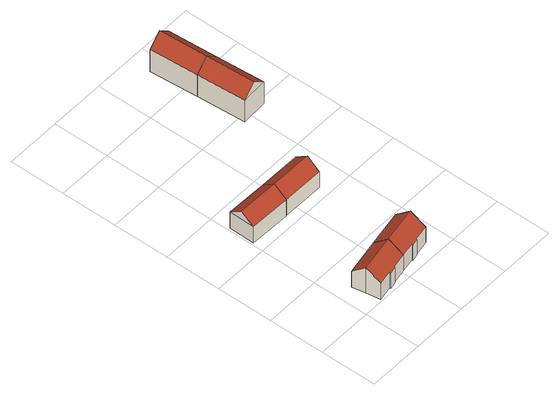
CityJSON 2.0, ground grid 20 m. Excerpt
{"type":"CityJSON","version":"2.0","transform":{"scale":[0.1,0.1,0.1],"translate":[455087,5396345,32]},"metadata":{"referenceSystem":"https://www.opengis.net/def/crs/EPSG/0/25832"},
"CityObjects":{
"building1":{"type":"Building","attributes":{"Geometrietyp2DReferenz":"3000","function":"31001_1010","roofType":"3100","measuredHeight":10.84,"storeysAboveGround":2},"geometry":[{"type":"Solid","lod":"2","boundaries":[[[[0,1,2,3]],[[4,5,1,0]],[[6,7,5,4]],[[8,9,7,6]],[[10,11,9,8]],[[12,13,11,10]],[[14,15,13,12]],[[16,17,15,14]],[[18,19,17,16]],[[3,2,19,18]],[[12,10,8,14]],[[6,4,0,3,18,16,14,8]],[[1,5,7,9,11,13,15,17,19,2]]]],"semantics":{"surfaces":[{"type":"WallSurface"},{"type":"RoofSurface"},{"type":"GroundSurface"}],"values":[[0,0,0,0,0,0,0,0,0,0,1,1,2]]}}]},
"building2":{"type":"Building","attributes":{"Geometrietyp2DReferenz":"3000","function":"31001_1010","roofType":"3100","measuredHeight":10.47,"storeysAboveGround":2},"geometry":[{"type":"Solid","lod":"2","boundaries":[[[[20,21,22,23]],[[24,25,21,20]],[[26,27,25,24]],[[23,22,27,26]],[[20,28,24]],[[26,29,23]],[[23,29,28,20]],[[24,28,29,26]],[[21,25,27,22]]]],"semantics":{"surfaces":[{"type":"WallSurface"},{"type":"RoofSurface"},{"type":"GroundSurface"}],"values":[[0,0,0,0,0,0,1,1,2]]}}]},
"building3":{"type":"Building","attributes":{"Geometrietyp2DReferenz":"3000","function":"31001_1010","roofType":"3100","measuredHeight":10.73,"storeysAboveGround":2},"geometry":[{"type":"Solid","lod":"2","boundaries":[[[[30,31,32,33]],[[34,35,31,30]],[[16,36,35,34]],[[14,37,36,16]],[[12,38,37,14]],[[39,40,38,12]],[[41,42,40,39]],[[43,44,42,41]],[[45,46,44,43]],[[33,32,46,45]],[[39,12,14,41]],[[16,34,30,33,45,43,41,14]],[[31,35,36,37,38,40,42,44,46,32]]]],"semantics":{"surfaces":[{"type":"WallSurface"},{"type":"RoofSurface"},{"type":"GroundSurface"}],"values":[[0,0,0,0,0,0,0,0,0,0,1,1,2]]}}]},
"building4":{"type":"Building","attributes":{"Geometrietyp2DReferenz":"3000","function":"31001_1010","roofType":"3100","measuredHeight":10.27,"storeysAboveGround":2},"geometry":[{"type":"Solid","lod":"2","boundaries":[[[[47,48,49,20]],[[50,51,48,47]],[[24,52,51,50]],[[20,49,52,24]],[[47,53,50]],[[24,28,20]],[[20,28,53,47]],[[50,53,28,24]],[[48,51,52,49]]]],"semantics":{"surfaces":[{"type":"WallSurface"},{"type":"RoofSurface"},{"type":"GroundSurface"}],"values":[[0,0,0,0,0,0,1,1,2]]}}]},
"building5":{"type":"Building","attributes":{"Geometrietyp2DReferenz":"3000","function":"31001_1010","roofType":"3100","measuredHeight":13.4,"storeysAboveGround":3},"geometry":[{"type":"Solid","lod":"2","boundaries":[[[[54,55,56,57]],[[58,59,55,54]],[[60,61,59,58]],[[57,56,61,60]],[[54,62,58]],[[60,63,57]],[[57,63,62,54]],[[58,62,63,60]],[[55,59,61,56]]]],"semantics":{"surfaces":[{"type":"WallSurface"},{"type":"RoofSurface"},{"type":"GroundSurface"}],"values":[[0,0,0,0,0,0,1,1,2]]}}]},
"building6":{"type":"Building","attributes":{"Geometrietyp2DReferenz":"3000","function":"31001_1010","roofType":"3100","measuredHeight":13.48,"storeysAboveGround":3},"geometry":[{"type":"Solid","lod":"2","boundaries":[[[[57,64,65,66]],[[60,67,64,57]],[[68,69,67,60]],[[66,65,69,68]],[[57,63,60]],[[68,70,66]],[[66,70,63,57]],[[60,63,70,68]],[[64,67,69,65]]]],"semantics":{"surfaces":[{"type":"WallSurface"},{"type":"RoofSurface"},{"type":"GroundSurface"}],"values":[[0,0,0,0,0,0,1,1,2]]}}]}
},
"vertices":[
[129,13,67],[129,13,2],[154,18,2],[154,18,67],[128,17,70],[128,17,2],[76,7,70],[76,7,2],[67,57,111],[67,57,2],[58,106,70],[58,106,2],[190,131,70],[190,131,2],[199,81,111],[199,81,2],[208,31,70],[208,31,2],[154,21,69],[154,21,2],
[156,530,73],[156,530,4],[8,533,4],[8,533,73],[154,438,73],[154,438,4],[7,440,73],[7,440,4],[155,484,109],[7,487,109],
[257,36,67],[257,36,3],[282,41,3],[282,41,67],[257,40,70],[257,40,3],[208,31,3],[199,81,3],[190,131,3],[318,155,70],[318,155,3],[328,105,111],[328,105,3],[337,54,70],[337,54,3],[282,44,70],[282,44,3],
[304,528,73],[304,528,6],[156,530,6],[303,435,73],[303,435,6],[154,438,6],[304,482,109],
[453,776,106],[453,776,13],[442,951,13],[442,951,106],[360,770,106],[360,770,13],[349,945,106],[349,945,13],[406,773,147],[395,948,147],
[442,951,12],[430,1124,12],[430,1124,106],[349,945,12],[337,1118,106],[337,1118,12],[384,1121,147]
]}
